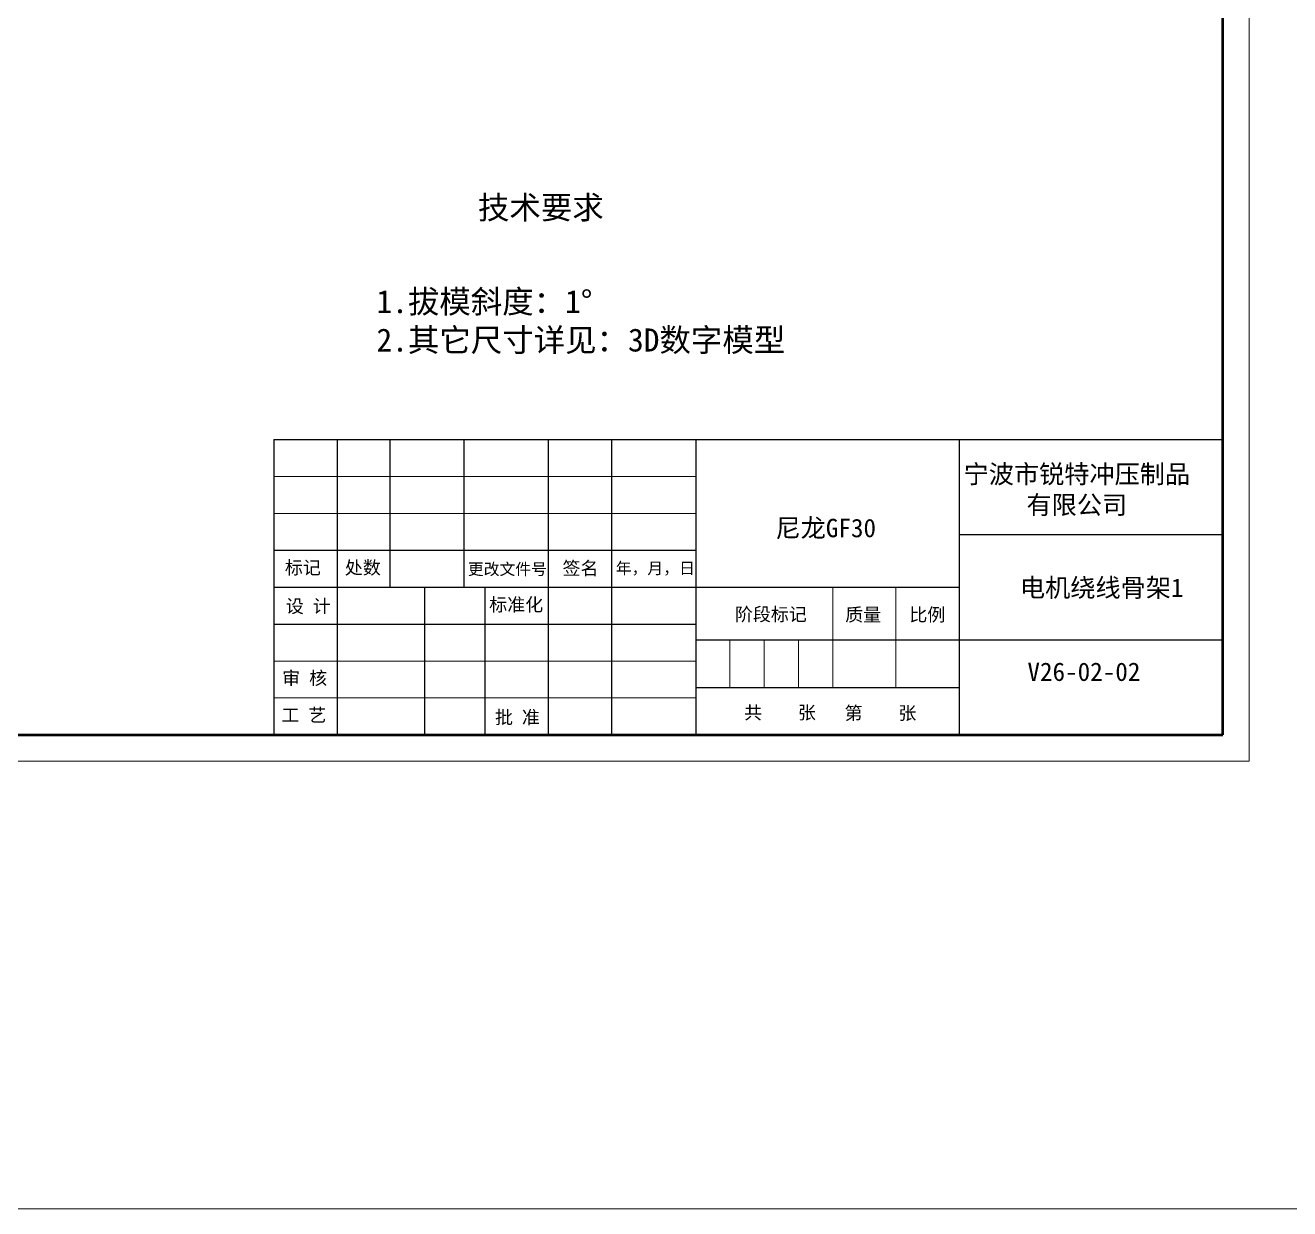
# Model space of a CAD drawing. Header units: millimetres. Extents: x 2517 to 6633, y 792 to 3241.
# Drawn here: x 3553.3 to 3630, y 1110 to 1181.8 of the extents above; entities that cross this region are included whole.
import ezdxf

# ---------------------------------------------------------------- set-up
doc = ezdxf.new("R2010")
doc.units = ezdxf.units.MM
for name, color, linetype, lineweight in [('实线', 7, 'Continuous', 25), ('尺寸标注', 2, 'Continuous', 9), ('引导线', 6, 'Continuous', 9), ('文本', 3, 'Continuous', 15), ('粗实线', 9, 'Continuous', 50)]:
    doc.layers.add(name, color=color, linetype=linetype, lineweight=lineweight)
doc.styles.get("Standard").update_dxf_attribs({"font": 'simfang.ttf'})

msp = doc.modelspace()

# ---------------------------------------------------------------- linework, layer by layer
at = {"layer": '实线'}
for p, q in [((3568.348, 1156.6454), (3625.948, 1156.6454)), ((3568.354, 1156.6454), (3568.354, 1138.7254)), ((3572.194, 1156.6454), (3572.194, 1147.6854)), ((3575.394, 1156.6454), (3575.394, 1147.6854)), ((3579.874, 1156.6454), (3579.874, 1147.6854)), ((3584.994, 1156.6454), (3584.994, 1138.7254)), ((3588.834, 1156.6454), (3588.834, 1138.7254)), ((3593.954, 1156.6454), (3593.954, 1138.7254)), ((3609.948, 1156.6454), (3609.948, 1138.7254)), ((3609.948, 1150.8854), (3625.948, 1150.8854)), ((3568.348, 1149.9254), (3593.954, 1149.9254)), ((3568.348, 1147.6854), (3593.954, 1147.6854)), ((3572.194, 1147.6854), (3572.194, 1138.7254)), ((3577.5003, 1147.6854), (3577.5003, 1138.7254)), ((3581.154, 1147.6854), (3581.154, 1138.7254)), ((3593.954, 1147.6854), (3609.948, 1147.6854)), ((3568.348, 1145.4454), (3593.954, 1145.4454)), ((3593.954, 1144.4854), (3625.948, 1144.4854)), ((3593.954, 1141.6054), (3609.948, 1141.6054)), ((3568.348, 1138.7254), (3625.948, 1138.7254))]:
    msp.add_line(p, q, dxfattribs=at)
at = {"layer": '尺寸标注', "ltscale": 0.2}
msp.add_line((3054.3981, 1109.9512), (3957.6079, 1109.9512), dxfattribs=at)
at = {"layer": '引导线'}
for p, q in [((3627.548, 1137.1254), (3627.548, 1232.1654)), ((3568.348, 1154.4054), (3593.954, 1154.4054)), ((3568.348, 1152.1654), (3593.954, 1152.1654)), ((3568.348, 1143.2054), (3593.954, 1143.2054)), ((3568.348, 1140.9654), (3593.954, 1140.9654)), ((3493.148, 1137.1254), (3627.548, 1137.1254))]:
    msp.add_line(p, q, dxfattribs=at)
at = {"layer": '文本', "ltscale": 0.2}
for p, q in [((3602.268, 1147.6854), (3602.268, 1141.6054)), ((3606.108, 1147.6854), (3606.108, 1141.6054)), ((3596.028, 1144.4854), (3596.028, 1141.6054)), ((3598.108, 1144.4854), (3598.108, 1141.6054)), ((3600.188, 1144.4854), (3600.188, 1141.6054))]:
    msp.add_line(p, q, dxfattribs=at)
at = {"layer": '粗实线'}
for p, q in [((3625.948, 1138.7254), (3625.948, 1230.5654)), ((3501.148, 1138.7254), (3625.948, 1138.7254))]:
    msp.add_line(p, q, dxfattribs=at)

# ---------------------------------------------------------------- texts
at = {"layer": '实线', "char_height": 1.12, "attachment_point": 5}
for s, insert, width in [('宁波市锐特冲压制品\\P有限公司', (3617.091, 1153.5599), 20.217536), ('尼龙GF30', (3601.8496, 1151.2189), 12.59872), (' 电机绕线骨架1', (3618.2219, 1147.5952), 14.7208), ('V26-02-02', (3617.5197, 1142.5444), 14.7208)]:
    msp.add_mtext(s, dxfattribs=dict(at, insert=insert, width=width))
at = {"layer": '文本', "char_height": 1.4}
for s, insert, width, attachment_point in [('技术要求', (3584.5528, 1169.8847), 25.27192, 8), ('1.拔模斜度：1°\\P2.其它尺寸详见：3D数字模型', (3574.5742, 1163.7818), 35.80592, 4)]:
    msp.add_mtext(s, dxfattribs=dict(at, insert=insert, width=width, attachment_point=attachment_point))
at = {"layer": '文本', "ltscale": 0.2, "attachment_point": 5}
for s, insert, char_height, width in [('标记', (3570.1072, 1148.8337), 0.8, 4.643712), ('处数', (3573.7454, 1148.8267), 0.8, 4.643712), ('更改文件号', (3582.5244, 1148.7432), 0.704, 10.300213), ('签名', (3586.9611, 1148.7942), 0.8, 4.643712), ('年，月，日', (3591.5027, 1148.7873), 0.704, 4.643712), ('设 计', (3570.4344, 1146.4917), 0.8, 4.643712), ('标准化', (3583.0587, 1146.587), 0.8, 4.643712), ('阶段标记', (3598.5166, 1145.9934), 0.8, 4.643712), ('质量', (3604.1207, 1145.9748), 0.8, 4.643712), ('比例', (3608.0155, 1145.9748), 0.8, 4.643712), ('审 核', (3570.2158, 1142.1267), 0.8, 4.643712), ('工 艺', (3570.1668, 1139.8939), 0.8, 4.643712), ('批 准', (3583.1316, 1139.7447), 0.8, 4.643712), ('共    张', (3599.0703, 1140.0311), 0.8, 4.643712), ('第    张', (3605.1716, 1140.0023), 0.8, 4.643712)]:
    msp.add_mtext(s, dxfattribs=dict(at, insert=insert, char_height=char_height, width=width))

doc.saveas('drawing.dxf')
